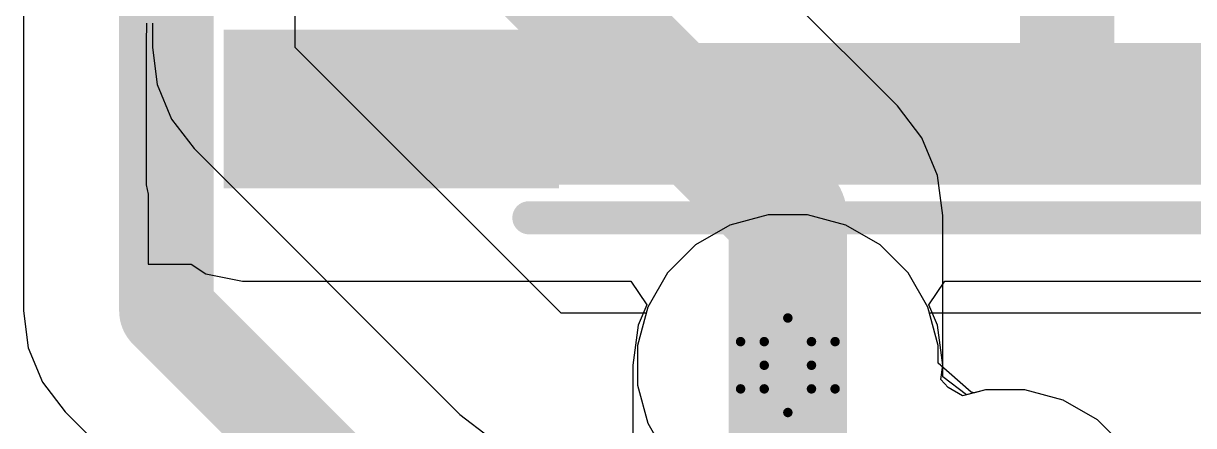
# Model space of a CAD drawing. Header units: inches. Extents: x -3 to 5437, y -3 to 5435.
# Drawn here: x 22.81 to 29.11, y 53.6 to 55.76 of the extents above; entities that cross this region are included whole.
import ezdxf

# ---------------------------------------------------------------- set-up
doc = ezdxf.new("R2010")
doc.units = ezdxf.units.IN
for name, color, linetype in [('Bottom Layer', 5, 'Continuous'), ('Bottom Solder', 6, 'Continuous'), ('Drill Drawing', 1, 'Continuous'), ('GND', 16, 'Continuous'), ('PWR', 76, 'Continuous'), ('Top Layer', 1, 'Continuous'), ('Top Overlay', 2, 'Continuous'), ('Top Paste', 8, 'Continuous'), ('Top Solder', 216, 'Continuous'), ('Via Holes', 16, 'Continuous')]:
    doc.layers.add(name, color=color, linetype=linetype)

# ---------------------------------------------------------------- blocks, each defined once
blk = doc.blocks.new('SOIC_8_404')
at = {"layer": 'Top Layer'}
blk.add_hatch(color=1, dxfattribs=at).paths.add_polyline_path([(3.533, 1.58), (1.933, 1.58), (1.933, 2.23), (3.533, 2.23)])
at = {"layer": 'Top Paste'}
blk.add_hatch(color=8, dxfattribs=at).paths.add_polyline_path([(3.533, 1.58), (1.933, 1.58), (1.933, 2.23), (3.533, 2.23)])
at = {"layer": 'Top Solder'}
blk.add_hatch(color=216, dxfattribs=at).paths.add_polyline_path([(3.6346, 1.4784), (1.8314, 1.4784), (1.8314, 2.3316), (3.6346, 2.3316)])
at = {"layer": 'Top Overlay'}
blk.add_lwpolyline([(1.9939, 2.4892, 0.1778, 0.1778, 0), (-1.9939, 2.4892, 0.1778, 0.1778, 0)], format="xyseb", dxfattribs=at)
blk.add_lwpolyline([(1.9494, 2.4892, 0.0889, 0.0889, 1), (2.0383, 2.4892, 0.0889, 0.0889, 1)], format="xyseb", close=True, dxfattribs=at)

msp = doc.modelspace()

# ---------------------------------------------------------------- hatches: boundary and pattern name
at = {"layer": 'Bottom Layer'}
h = msp.add_hatch(color=5, dxfattribs=at)
edge = h.paths.add_edge_path()
edge.add_arc((26.924, 53.9242), 0.3, 0, 360)
at = {"layer": 'Bottom Solder'}
h = msp.add_hatch(color=6, dxfattribs=at)
edge = h.paths.add_edge_path()
edge.add_arc((26.924, 53.9242), 0.15, 0, 360)
at = {"layer": 'GND'}
h = msp.add_hatch(color=16, dxfattribs=at)
edge = h.paths.add_edge_path()
edge.add_arc((26.924, 53.9242), 0.3, 0, 360)
at = {"layer": 'PWR'}
h = msp.add_hatch(color=76, dxfattribs=at)
edge = h.paths.add_edge_path()
edge.add_arc((26.924, 53.9242), 0.3, 0, 360)
at = {"layer": 'Top Layer'}
msp.add_hatch(color=1, dxfattribs=at).paths.add_polyline_path([(23.9927, 54.8947), (32.1513, 54.8947), (32.1513, 55.6567), (23.9927, 55.6567)])
h = msp.add_hatch(color=1, dxfattribs=at)
edge = h.paths.add_edge_path()
edge.add_arc((26.924, 53.9242), 0.3, 0, 360)
at = {"layer": 'Top Solder'}
h = msp.add_hatch(color=216, dxfattribs=at)
edge = h.paths.add_edge_path()
edge.add_arc((26.924, 53.9242), 0.15, 0, 360)
at = {"layer": 'Via Holes'}
h = msp.add_hatch(color=7, dxfattribs=at)
edge = h.paths.add_edge_path()
edge.add_arc((26.924, 53.9242), 0.15, 0, 360)

# ---------------------------------------------------------------- linework, layer by layer
at = {"layer": 'Bottom Layer'}
for p, q in [((22.8146, 56.3176), (22.8146, 54.217)), ((27.5128, 55.3181), (26.9072, 55.9237)), ((27.6451, 55.1457), (27.5128, 55.3181)), ((27.7283, 54.9449), (27.6451, 55.1457)), ((27.7566, 54.7294), (27.7283, 54.9449)), ((27.7566, 53.9242), (27.7566, 54.7294)), ((22.8146, 54.217), (22.8408, 54.0181)), ((22.8408, 54.0181), (22.9176, 53.8327)), ((27.7467, 53.8485), (27.7566, 53.9242)), ((27.7856, 53.804), (27.7467, 53.8485)), ((22.9176, 53.8327), (23.0397, 53.6735)), ((27.863, 53.7594), (27.7856, 53.804)), ((27.986, 53.7924), (27.863, 53.7594)), ((28.1988, 53.7924), (27.986, 53.7924)), ((28.4043, 53.7373), (28.1988, 53.7924)), ((28.5885, 53.631), (28.4043, 53.7373)), ((23.0397, 53.6735), (24.2723, 52.4409)), ((28.739, 53.4805), (28.5885, 53.631))]:
    msp.add_line(p, q, dxfattribs=at)
for points in [[(23.6008, 58.0526, 0.635, 0.635, 0), (26.924, 54.7294, 0.635, 0.635, 0)], [(23.5832, 54.217, 0.508, 0.508, 0), (23.5832, 56.5711, 0.508, 0.508, 0)], [(26.924, 53.9242, 0.635, 0.635, 0), (26.924, 54.7294, 0.635, 0.635, 0)], [(23.5832, 54.217, 0.508, 0.508, 0), (24.8158, 52.9844, 0.508, 0.508, 0)]]:
    msp.add_lwpolyline(points, format="xyseb", dxfattribs=at)
for points in [[(26.7653, 54.7294, 0.3175, 0.3175, 1), (27.0828, 54.7294, 0.3175, 0.3175, 1)], [(26.7653, 54.7294, 0.3175, 0.3175, 1), (27.0828, 54.7294, 0.3175, 0.3175, 1)], [(23.4562, 54.217, 0.254, 0.254, 1), (23.7102, 54.217, 0.254, 0.254, 1)], [(23.4562, 54.217, 0.254, 0.254, 1), (23.7102, 54.217, 0.254, 0.254, 1)], [(26.7653, 53.9242, 0.3175, 0.3175, 1), (27.0828, 53.9242, 0.3175, 0.3175, 1)]]:
    msp.add_lwpolyline(points, format="xyseb", close=True, dxfattribs=at)
at = {"layer": 'Drill Drawing'}
for points in [[(26.797, 54.0512, 0.0508, 0.0508, 0), (26.924, 54.1782, 0.0508, 0.0508, 0)], [(26.924, 54.1782, 0.0508, 0.0508, 0), (27.051, 54.0512, 0.0508, 0.0508, 0)], [(26.67, 54.0512, 0.0508, 0.0508, 0), (26.797, 53.9242, 0.0508, 0.0508, 0)], [(26.67, 54.0512, 0.0508, 0.0508, 0), (26.797, 54.0512, 0.0508, 0.0508, 0)], [(27.051, 54.0512, 0.0508, 0.0508, 0), (27.178, 54.0512, 0.0508, 0.0508, 0)], [(27.051, 53.9242, 0.0508, 0.0508, 0), (27.178, 54.0512, 0.0508, 0.0508, 0)], [(26.67, 53.7972, 0.0508, 0.0508, 0), (26.797, 53.9242, 0.0508, 0.0508, 0)], [(27.051, 53.9242, 0.0508, 0.0508, 0), (27.178, 53.7972, 0.0508, 0.0508, 0)], [(26.67, 53.7972, 0.0508, 0.0508, 0), (26.797, 53.7972, 0.0508, 0.0508, 0)], [(26.797, 53.7972, 0.0508, 0.0508, 0), (26.924, 53.6702, 0.0508, 0.0508, 0)], [(26.924, 53.6702, 0.0508, 0.0508, 0), (27.051, 53.7972, 0.0508, 0.0508, 0)], [(27.051, 53.7972, 0.0508, 0.0508, 0), (27.178, 53.7972, 0.0508, 0.0508, 0)]]:
    msp.add_lwpolyline(points, format="xyseb", dxfattribs=at)
for points in [[(26.9113, 54.1782, 0.0254, 0.0254, 1), (26.9367, 54.1782, 0.0254, 0.0254, 1)], [(26.9113, 54.1782, 0.0254, 0.0254, 1), (26.9367, 54.1782, 0.0254, 0.0254, 1)], [(26.6573, 54.0512, 0.0254, 0.0254, 1), (26.6827, 54.0512, 0.0254, 0.0254, 1)], [(26.6573, 54.0512, 0.0254, 0.0254, 1), (26.6827, 54.0512, 0.0254, 0.0254, 1)], [(26.7843, 54.0512, 0.0254, 0.0254, 1), (26.8097, 54.0512, 0.0254, 0.0254, 1)], [(26.7843, 54.0512, 0.0254, 0.0254, 1), (26.8097, 54.0512, 0.0254, 0.0254, 1)], [(27.0383, 54.0512, 0.0254, 0.0254, 1), (27.0637, 54.0512, 0.0254, 0.0254, 1)], [(27.0383, 54.0512, 0.0254, 0.0254, 1), (27.0637, 54.0512, 0.0254, 0.0254, 1)], [(27.1653, 54.0512, 0.0254, 0.0254, 1), (27.1907, 54.0512, 0.0254, 0.0254, 1)], [(27.1653, 54.0512, 0.0254, 0.0254, 1), (27.1907, 54.0512, 0.0254, 0.0254, 1)], [(26.7843, 53.9242, 0.0254, 0.0254, 1), (26.8097, 53.9242, 0.0254, 0.0254, 1)], [(26.7843, 53.9242, 0.0254, 0.0254, 1), (26.8097, 53.9242, 0.0254, 0.0254, 1)], [(27.0383, 53.9242, 0.0254, 0.0254, 1), (27.0637, 53.9242, 0.0254, 0.0254, 1)], [(27.0383, 53.9242, 0.0254, 0.0254, 1), (27.0637, 53.9242, 0.0254, 0.0254, 1)], [(26.6573, 53.7972, 0.0254, 0.0254, 1), (26.6827, 53.7972, 0.0254, 0.0254, 1)], [(26.6573, 53.7972, 0.0254, 0.0254, 1), (26.6827, 53.7972, 0.0254, 0.0254, 1)], [(26.7843, 53.7972, 0.0254, 0.0254, 1), (26.8097, 53.7972, 0.0254, 0.0254, 1)], [(26.7843, 53.7972, 0.0254, 0.0254, 1), (26.8097, 53.7972, 0.0254, 0.0254, 1)], [(27.0383, 53.7972, 0.0254, 0.0254, 1), (27.0637, 53.7972, 0.0254, 0.0254, 1)], [(27.0383, 53.7972, 0.0254, 0.0254, 1), (27.0637, 53.7972, 0.0254, 0.0254, 1)], [(27.1653, 53.7972, 0.0254, 0.0254, 1), (27.1907, 53.7972, 0.0254, 0.0254, 1)], [(27.1653, 53.7972, 0.0254, 0.0254, 1), (27.1907, 53.7972, 0.0254, 0.0254, 1)], [(26.9113, 53.6702, 0.0254, 0.0254, 1), (26.9367, 53.6702, 0.0254, 0.0254, 1)], [(26.9113, 53.6702, 0.0254, 0.0254, 1), (26.9367, 53.6702, 0.0254, 0.0254, 1)]]:
    msp.add_lwpolyline(points, format="xyseb", close=True, dxfattribs=at)
at = {"layer": 'GND'}
for p, q in [((26.8176, 54.7322), (26.6121, 54.6771)), ((27.0304, 54.7322), (26.8176, 54.7322)), ((27.2359, 54.6771), (27.0304, 54.7322)), ((26.6121, 54.6771), (26.4279, 54.5708)), ((27.4201, 54.5708), (27.2359, 54.6771)), ((26.4279, 54.5708), (26.2774, 54.4203)), ((27.5706, 54.4203), (27.4201, 54.5708)), ((26.2774, 54.4203), (26.1711, 54.2361)), ((27.6769, 54.2361), (27.5706, 54.4203)), ((26.1711, 54.2361), (26.116, 54.0306)), ((27.732, 54.0306), (27.6769, 54.2361)), ((26.116, 54.0306), (26.116, 53.8178)), ((27.732, 53.9347), (27.732, 54.0306)), ((27.9099, 53.7801), (27.732, 53.9347)), ((26.116, 53.8178), (26.1711, 53.6123)), ((27.986, 53.7924), (27.9268, 53.7765)), ((28.1988, 53.7924), (27.986, 53.7924)), ((28.4043, 53.7373), (28.1988, 53.7924)), ((27.9268, 53.7765), (27.9099, 53.7801)), ((28.5885, 53.631), (28.4043, 53.7373)), ((26.1711, 53.6123), (26.2774, 53.4281)), ((28.739, 53.4805), (28.5885, 53.631))]:
    msp.add_line(p, q, dxfattribs=at)
at = {"layer": 'PWR'}
for p, q in [((24.2764, 55.632), (24.2764, 56.1557)), ((23.5078, 55.7631), (23.5078, 55.632)), ((23.5078, 55.632), (23.534, 55.4331)), ((25.7048, 54.2036), (24.2764, 55.632)), ((23.534, 55.4331), (23.6108, 55.2477)), ((23.6108, 55.2477), (23.7329, 55.0885)), ((23.7329, 55.0885), (23.7329, 55.0885)), ((23.7329, 55.0885), (25.1613, 53.6601)), ((26.8176, 54.7322), (26.6121, 54.6771)), ((27.0304, 54.7322), (26.8176, 54.7322)), ((27.2359, 54.6771), (27.0304, 54.7322)), ((26.6121, 54.6771), (26.4279, 54.5708)), ((27.4201, 54.5708), (27.2359, 54.6771)), ((26.4279, 54.5708), (26.2774, 54.4203)), ((27.5706, 54.4203), (27.4201, 54.5708)), ((26.2774, 54.4203), (26.1711, 54.2361)), ((27.6769, 54.2361), (27.5706, 54.4203)), ((26.1711, 54.2361), (26.1624, 54.2036)), ((27.6856, 54.2036), (27.6769, 54.2361)), ((26.1624, 54.2036), (25.7048, 54.2036)), ((45.0088, 54.2036), (27.6856, 54.2036)), ((25.1613, 53.6601), (25.3205, 53.538))]:
    msp.add_line(p, q, dxfattribs=at)
at = {"layer": 'Top Layer'}
for p, q in [((23.4768, 55.7631), (23.4748, 55.6567)), ((23.4748, 55.6567), (23.4748, 54.8947)), ((23.4748, 54.8947), (23.4847, 54.8446)), ((23.4847, 54.8446), (23.4847, 54.4681)), ((23.4847, 54.4681), (23.7168, 54.4681)), ((23.7168, 54.4681), (23.7945, 54.4161)), ((23.7945, 54.4161), (23.9927, 54.3767)), ((23.9927, 54.3767), (26.0805, 54.3767)), ((26.0805, 54.3767), (26.1653, 54.2497)), ((27.6827, 54.2497), (27.7675, 54.3767)), ((27.7675, 54.3767), (30.8813, 54.3767)), ((26.1653, 54.2497), (26.1197, 54.1397)), ((27.7283, 54.1397), (27.6827, 54.2497)), ((26.1197, 54.1397), (26.0914, 53.9242)), ((27.7566, 53.9242), (27.7283, 54.1397)), ((26.0914, 53.9242), (26.0914, 46.8376)), ((27.7566, 53.8624), (27.7566, 53.9242)), ((27.8836, 53.765), (27.7566, 53.8624)), ((27.986, 53.7924), (27.8836, 53.765)), ((28.1988, 53.7924), (27.986, 53.7924)), ((28.4043, 53.7373), (28.1988, 53.7924)), ((28.5885, 53.631), (28.4043, 53.7373)), ((28.739, 53.4805), (28.5885, 53.631))]:
    msp.add_line(p, q, dxfattribs=at)
for points in [[(28.4256, 55.4027, 0.508, 0.508, 0), (28.4256, 64.9931, 0.508, 0.508, 0)], [(28.2986, 55.2757, 0.508, 0.508, 0), (28.4256, 55.4027, 0.508, 0.508, 0)], [(28.072, 55.2757, 0.508, 0.508, 0), (28.2986, 55.2757, 0.508, 0.508, 0)], [(26.924, 46.8376, 0.635, 0.635, 0), (26.924, 53.9242, 0.635, 0.635, 0)]]:
    msp.add_lwpolyline(points, format="xyseb", dxfattribs=at)
for points in [[(28.2986, 55.4027, 0.254, 0.254, 1), (28.5526, 55.4027, 0.254, 0.254, 1)], [(28.2986, 55.4027, 0.254, 0.254, 1), (28.5526, 55.4027, 0.254, 0.254, 1)], [(27.945, 55.2757, 0.254, 0.254, 1), (28.199, 55.2757, 0.254, 0.254, 1)], [(28.1716, 55.2757, 0.254, 0.254, 1), (28.4256, 55.2757, 0.254, 0.254, 1)], [(28.1716, 55.2757, 0.254, 0.254, 1), (28.4256, 55.2757, 0.254, 0.254, 1)], [(26.7653, 53.9242, 0.3175, 0.3175, 1), (27.0828, 53.9242, 0.3175, 0.3175, 1)]]:
    msp.add_lwpolyline(points, format="xyseb", close=True, dxfattribs=at)

# ---------------------------------------------------------------- block references
at = {"rotation": 180}
msp.add_blockref('SOIC_8_404', (27.5257, 57.2061), dxfattribs=at)

doc.saveas('drawing.dxf')
